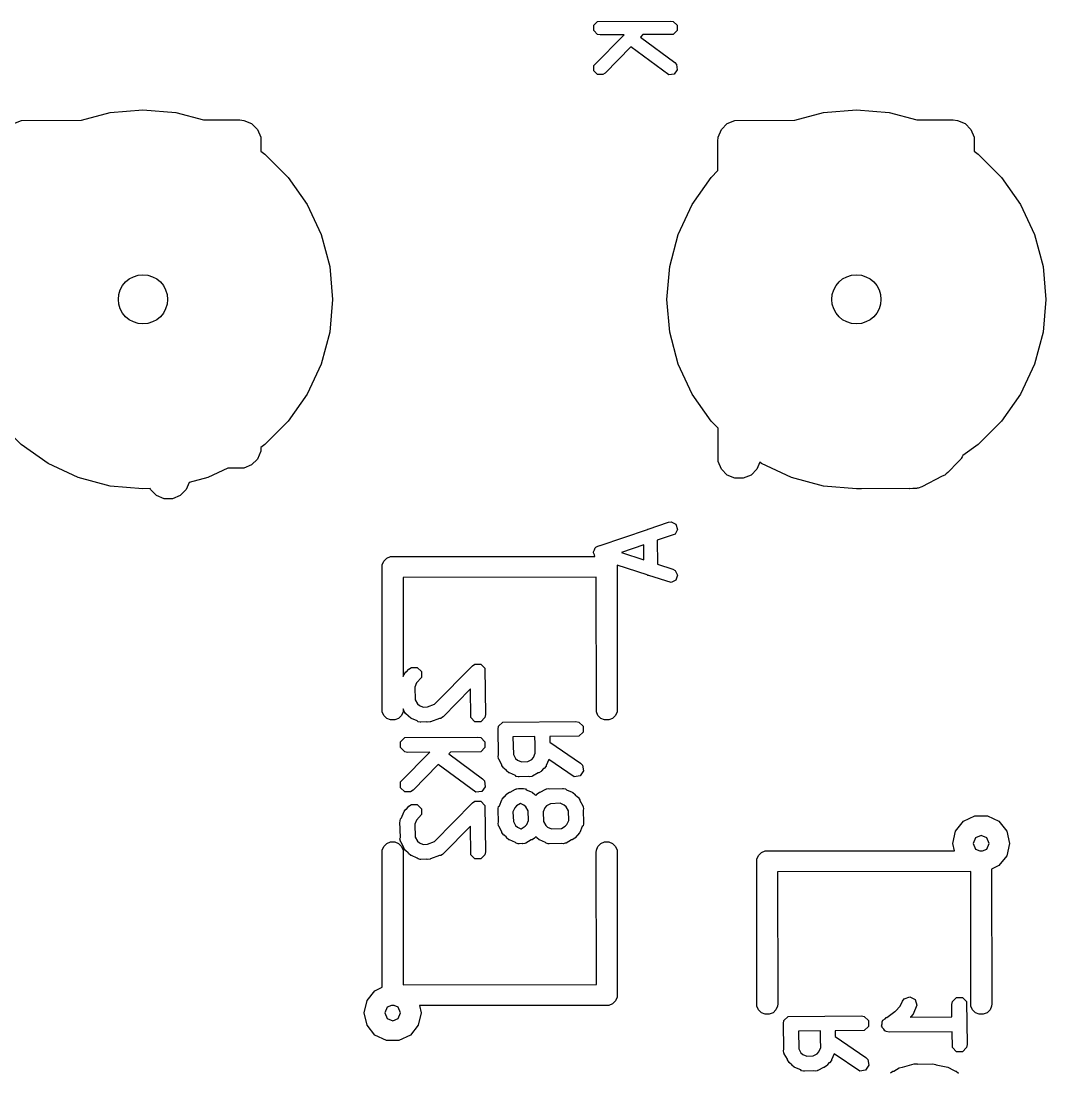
# Model space of a CAD drawing. Extents: x 0.16 to 3.03, y 0.09 to 2.28.
# Drawn here: x 1.1408 to 1.4281, y 1.9834 to 2.278 of the extents above; entities that cross this region are included whole.
import ezdxf

# ---------------------------------------------------------------- set-up
doc = ezdxf.new("R2010")
doc.units = 0
doc.header["$MEASUREMENT"] = 0
doc.layers.add('BLACK', color=7, linetype='CONTINUOUS')

msp = doc.modelspace()

# ---------------------------------------------------------------- linework, layer by layer
at = {"layer": 'BLACK', "linetype": 'CONTINUOUS'}
for p, q in [((1.30141, 2.27681), (1.30246, 2.27786)), ((1.30246, 2.27786), (1.32291, 2.27801)), ((1.32291, 2.27801), (1.32366, 2.27786)), ((1.32366, 2.27786), (1.32471, 2.27681)), ((1.30141, 2.27531), (1.30141, 2.27681)), ((1.30246, 2.27426), (1.30141, 2.27531)), ((1.30141, 2.26555), (1.30987, 2.27416)), ((1.30321, 2.27411), (1.30246, 2.27426)), ((1.30987, 2.27416), (1.30321, 2.27411)), ((1.31517, 2.2742), (1.31444, 2.27345)), ((1.32366, 2.27426), (1.31517, 2.2742)), ((1.32471, 2.27531), (1.32366, 2.27426)), ((1.32471, 2.27681), (1.32471, 2.27531)), ((1.31444, 2.27345), (1.32408, 2.26636)), ((1.31177, 2.27074), (1.30459, 2.26342)), ((1.32243, 2.26291), (1.31177, 2.27074)), ((1.30141, 2.26406), (1.30141, 2.26555)), ((1.32408, 2.26636), (1.32459, 2.2658)), ((1.32459, 2.2658), (1.3248, 2.26432)), ((1.30246, 2.263), (1.30141, 2.26406)), ((1.30396, 2.263), (1.30246, 2.263)), ((1.30459, 2.26342), (1.30396, 2.263)), ((1.3239, 2.26312), (1.32243, 2.26291)), ((1.3248, 2.26432), (1.3239, 2.26312)), ((1.15778, 2.2502), (1.16577, 2.25234)), ((1.16577, 2.25234), (1.175, 2.25315)), ((1.175, 2.25315), (1.18423, 2.25234)), ((1.18423, 2.25234), (1.19198, 2.25027)), ((1.35778, 2.2502), (1.36577, 2.25234)), ((1.36577, 2.25234), (1.375, 2.25315)), ((1.375, 2.25315), (1.38423, 2.25234)), ((1.38423, 2.25234), (1.39198, 2.25027)), ((1.1388, 2.24927), (1.14096, 2.25017)), ((1.14096, 2.25017), (1.15778, 2.2502)), ((1.19198, 2.25027), (1.20213, 2.25029)), ((1.20213, 2.25029), (1.2033, 2.25017)), ((1.2033, 2.25017), (1.20547, 2.24927)), ((1.20547, 2.24927), (1.20712, 2.24762)), ((1.20712, 2.24762), (1.20802, 2.24546)), ((1.33625, 2.24546), (1.33714, 2.24762)), ((1.33714, 2.24762), (1.3388, 2.24927)), ((1.3388, 2.24927), (1.34096, 2.25017)), ((1.34096, 2.25017), (1.35778, 2.2502)), ((1.39198, 2.25027), (1.40213, 2.25029)), ((1.40213, 2.25029), (1.4033, 2.25017)), ((1.4033, 2.25017), (1.40547, 2.24927)), ((1.40547, 2.24927), (1.40712, 2.24762)), ((1.40712, 2.24762), (1.40802, 2.24546)), ((1.20802, 2.24546), (1.20805, 2.2415)), ((1.33613, 2.24429), (1.33625, 2.24546)), ((1.40802, 2.24546), (1.40805, 2.2415)), ((1.33619, 2.23607), (1.33613, 2.24429)), ((1.20805, 2.2415), (1.20916, 2.24071)), ((1.20916, 2.24071), (1.21571, 2.23416)), ((1.40805, 2.2415), (1.40916, 2.24071)), ((1.40916, 2.24071), (1.41571, 2.23416)), ((1.33429, 2.23416), (1.33619, 2.23607)), ((1.21571, 2.23416), (1.22103, 2.22657)), ((1.32897, 2.22657), (1.33429, 2.23416)), ((1.41571, 2.23416), (1.42103, 2.22657)), ((1.22103, 2.22657), (1.22494, 2.21818)), ((1.32506, 2.21818), (1.32897, 2.22657)), ((1.42103, 2.22657), (1.42494, 2.21818)), ((1.22494, 2.21818), (1.22734, 2.20923)), ((1.32266, 2.20923), (1.32506, 2.21818)), ((1.42494, 2.21818), (1.42734, 2.20923)), ((1.22734, 2.20923), (1.22815, 2.2)), ((1.32185, 2.2), (1.32266, 2.20923)), ((1.42734, 2.20923), (1.42815, 2.2)), ((1.22815, 2.2), (1.22734, 2.19077)), ((1.32266, 2.19077), (1.32185, 2.2)), ((1.42815, 2.2), (1.42734, 2.19077)), ((1.22734, 2.19077), (1.22494, 2.18182)), ((1.32506, 2.18182), (1.32266, 2.19077)), ((1.42734, 2.19077), (1.42494, 2.18182)), ((1.22494, 2.18182), (1.22103, 2.17343)), ((1.32897, 2.17343), (1.32506, 2.18182)), ((1.42494, 2.18182), (1.42103, 2.17343)), ((1.22103, 2.17343), (1.21571, 2.16584)), ((1.33429, 2.16584), (1.32897, 2.17343)), ((1.42103, 2.17343), (1.41571, 2.16584)), ((1.14084, 2.15929), (1.13429, 2.16584)), ((1.21571, 2.16584), (1.20916, 2.15929)), ((1.33621, 2.16391), (1.33429, 2.16584)), ((1.41571, 2.16584), (1.40916, 2.15929)), ((1.33625, 2.15454), (1.33621, 2.16391)), ((1.14843, 2.15397), (1.14084, 2.15929)), ((1.20916, 2.15929), (1.20802, 2.15848)), ((1.40916, 2.15929), (1.40481, 2.15624)), ((1.20802, 2.1574), (1.20712, 2.15524)), ((1.20802, 2.15848), (1.20802, 2.1574)), ((1.15682, 2.15006), (1.14843, 2.15397)), ((1.20547, 2.15358), (1.2033, 2.15269)), ((1.20712, 2.15524), (1.20547, 2.15358)), ((1.33714, 2.15238), (1.33625, 2.15454)), ((1.34793, 2.15432), (1.34712, 2.15238)), ((1.34843, 2.15397), (1.34793, 2.15432)), ((1.35682, 2.15006), (1.34843, 2.15397)), ((1.40354, 2.15448), (1.40066, 2.15147)), ((1.40402, 2.15489), (1.40354, 2.15448)), ((1.40417, 2.15514), (1.40402, 2.15489)), ((1.40426, 2.15524), (1.40417, 2.15514)), ((1.40433, 2.15538), (1.40426, 2.15524)), ((1.40464, 2.15589), (1.40433, 2.15538)), ((1.40481, 2.15624), (1.40464, 2.15589)), ((1.19879, 2.15267), (1.19318, 2.15006)), ((1.2033, 2.15269), (1.19879, 2.15267)), ((1.3388, 2.15073), (1.33714, 2.15238)), ((1.34096, 2.14983), (1.3388, 2.15073)), ((1.34547, 2.15073), (1.3433, 2.14983)), ((1.34712, 2.15238), (1.34547, 2.15073)), ((1.39909, 2.15045), (1.39339, 2.14749)), ((1.39975, 2.15073), (1.39909, 2.15045)), ((1.39998, 2.15091), (1.39975, 2.15073)), ((1.4001, 2.15097), (1.39998, 2.15091)), ((1.4002, 2.15109), (1.4001, 2.15097)), ((1.40066, 2.15147), (1.4002, 2.15109)), ((1.16577, 2.14766), (1.15682, 2.15006)), ((1.175, 2.14685), (1.16577, 2.14766)), ((1.18794, 2.14865), (1.18712, 2.14667)), ((1.19318, 2.15006), (1.18794, 2.14865)), ((1.3433, 2.14983), (1.34096, 2.14983)), ((1.36577, 2.14766), (1.35682, 2.15006)), ((1.375, 2.14685), (1.36577, 2.14766)), ((1.39339, 2.14749), (1.39229, 2.14707)), ((1.177, 2.14702), (1.175, 2.14685)), ((1.17714, 2.14667), (1.177, 2.14702)), ((1.1788, 2.14501), (1.17714, 2.14667)), ((1.18096, 2.14412), (1.1788, 2.14501)), ((1.18547, 2.14501), (1.1833, 2.14412)), ((1.18712, 2.14667), (1.18547, 2.14501)), ((1.37579, 2.14692), (1.375, 2.14685)), ((1.37642, 2.14686), (1.37579, 2.14692)), ((1.3898, 2.14696), (1.37642, 2.14686)), ((1.38995, 2.1469), (1.3898, 2.14696)), ((1.3908, 2.14696), (1.38995, 2.1469)), ((1.39188, 2.14697), (1.3908, 2.14696)), ((1.39207, 2.14705), (1.39188, 2.14697)), ((1.39229, 2.14707), (1.39207, 2.14705)), ((1.1833, 2.14412), (1.18096, 2.14412)), ((1.31665, 2.13559), (1.32229, 2.13752)), ((1.32229, 2.13752), (1.32305, 2.13761)), ((1.32305, 2.13761), (1.32438, 2.13694)), ((1.32438, 2.13694), (1.32486, 2.13553)), ((1.3032, 2.131), (1.31648, 2.13553)), ((1.31648, 2.13553), (1.31654, 2.13559)), ((1.31654, 2.13559), (1.31665, 2.13559)), ((1.32419, 2.13419), (1.31911, 2.13246)), ((1.32486, 2.13553), (1.32419, 2.13419)), ((1.30127, 2.12924), (1.30154, 2.12979)), ((1.30154, 2.12979), (1.30174, 2.13038)), ((1.30174, 2.13038), (1.30187, 2.13044)), ((1.30187, 2.13044), (1.30193, 2.13057)), ((1.30193, 2.13057), (1.30255, 2.13078)), ((1.30255, 2.13078), (1.30307, 2.13105)), ((1.30307, 2.13105), (1.3032, 2.131)), ((1.31537, 2.13119), (1.30915, 2.12907)), ((1.31543, 2.12702), (1.31537, 2.13119)), ((1.31911, 2.13246), (1.31921, 2.12579)), ((1.24254, 2.12664), (1.24336, 2.12746)), ((1.24336, 2.12746), (1.24442, 2.1279)), ((1.24442, 2.1279), (1.3017, 2.12795)), ((1.30131, 2.1291), (1.30127, 2.12924)), ((1.30127, 2.12896), (1.30131, 2.1291)), ((1.30154, 2.12841), (1.30127, 2.12896)), ((1.3017, 2.12795), (1.30154, 2.12841)), ((1.30915, 2.12907), (1.31543, 2.12702)), ((1.24205, 2.125), (1.2421, 2.12558)), ((1.2421, 2.08442), (1.24205, 2.125)), ((1.2421, 2.12558), (1.24254, 2.12664)), ((1.31639, 2.12276), (1.3079, 2.12552)), ((1.3079, 2.12552), (1.30795, 2.085)), ((1.31921, 2.12579), (1.32353, 2.12438)), ((1.32353, 2.12438), (1.32419, 2.12401)), ((1.32419, 2.12401), (1.32486, 2.12267)), ((1.30205, 2.1221), (1.2479, 2.12205)), ((1.2479, 2.12205), (1.24794, 2.09427)), ((1.3021, 2.08442), (1.30205, 2.1221)), ((1.31654, 2.12261), (1.31639, 2.12276)), ((1.31685, 2.12261), (1.31654, 2.12261)), ((1.32305, 2.12059), (1.31685, 2.12261)), ((1.32438, 2.12126), (1.32305, 2.12059)), ((1.32486, 2.12267), (1.32438, 2.12126)), ((1.26737, 2.09732), (1.26807, 2.09778)), ((1.26807, 2.09778), (1.26971, 2.09778)), ((1.26971, 2.09778), (1.27088, 2.09662)), ((1.24794, 2.09427), (1.24814, 2.09474)), ((1.24814, 2.09474), (1.24815, 2.09475)), ((1.24814, 2.09474), (1.24814, 2.09474)), ((1.24815, 2.09475), (1.24821, 2.09488)), ((1.24821, 2.09488), (1.24872, 2.09555)), ((1.24872, 2.09555), (1.24887, 2.0956)), ((1.24887, 2.0956), (1.24955, 2.09638)), ((1.24955, 2.09638), (1.25024, 2.09685)), ((1.25024, 2.09685), (1.25189, 2.09685)), ((1.25189, 2.09685), (1.25305, 2.09568)), ((1.25305, 2.09568), (1.25305, 2.09404)), ((1.25677, 2.08651), (1.26737, 2.09732)), ((1.27088, 2.09662), (1.27104, 2.0836)), ((1.25172, 2.09248), (1.25122, 2.09134)), ((1.25305, 2.09404), (1.25172, 2.09248)), ((1.25122, 2.09134), (1.25133, 2.0877)), ((1.2668, 2.09082), (1.25915, 2.08302)), ((1.2669, 2.08278), (1.2668, 2.09082)), ((1.25133, 2.0877), (1.25196, 2.0866)), ((1.25196, 2.0866), (1.25251, 2.08613)), ((1.25251, 2.08613), (1.25356, 2.08568)), ((1.25356, 2.08568), (1.25478, 2.08575)), ((1.25478, 2.08575), (1.25677, 2.08651)), ((1.24254, 2.08336), (1.2421, 2.08442)), ((1.24336, 2.08254), (1.24254, 2.08336)), ((1.24746, 2.08336), (1.24664, 2.08254)), ((1.2479, 2.08442), (1.24746, 2.08336)), ((1.24795, 2.085), (1.2479, 2.08442)), ((1.24814, 2.08486), (1.24795, 2.08519)), ((1.24795, 2.08519), (1.24795, 2.085)), ((1.24814, 2.08466), (1.24814, 2.08486)), ((1.24861, 2.08396), (1.24814, 2.08466)), ((1.24871, 2.08387), (1.24861, 2.08396)), ((1.24872, 2.08385), (1.24871, 2.08387)), ((1.24873, 2.08385), (1.24872, 2.08385)), ((1.24939, 2.08329), (1.24873, 2.08385)), ((1.24944, 2.08313), (1.24939, 2.08329)), ((1.2501, 2.08262), (1.24944, 2.08313)), ((1.25894, 2.08288), (1.25846, 2.08255)), ((1.25904, 2.08292), (1.25894, 2.08288)), ((1.25906, 2.08296), (1.25904, 2.08292)), ((1.25915, 2.08302), (1.25906, 2.08296)), ((1.26807, 2.08162), (1.2669, 2.08278)), ((1.27088, 2.08278), (1.26971, 2.08162)), ((1.27104, 2.0836), (1.27088, 2.08278)), ((1.30254, 2.08336), (1.3021, 2.08442)), ((1.30336, 2.08254), (1.30254, 2.08336)), ((1.30746, 2.08336), (1.30664, 2.08254)), ((1.3079, 2.08442), (1.30746, 2.08336)), ((1.30795, 2.085), (1.3079, 2.08442)), ((1.24442, 2.0821), (1.24336, 2.08254)), ((1.24558, 2.0821), (1.24442, 2.0821)), ((1.24664, 2.08254), (1.24558, 2.0821)), ((1.25024, 2.08256), (1.2501, 2.08262)), ((1.25024, 2.08255), (1.25024, 2.08256)), ((1.25025, 2.08255), (1.25024, 2.08255)), ((1.25189, 2.08185), (1.25025, 2.08255)), ((1.25212, 2.08162), (1.25189, 2.08185)), ((1.25268, 2.0815), (1.25212, 2.08162)), ((1.25279, 2.08146), (1.25268, 2.0815)), ((1.25284, 2.08147), (1.25279, 2.08146)), ((1.25294, 2.08145), (1.25284, 2.08147)), ((1.25449, 2.08155), (1.25294, 2.08145)), ((1.25467, 2.08146), (1.25449, 2.08155)), ((1.2555, 2.08156), (1.25467, 2.08146)), ((1.25564, 2.08162), (1.2555, 2.08156)), ((1.25809, 2.08255), (1.25564, 2.08162)), ((1.25564, 2.08162), (1.25564, 2.08162)), ((1.25564, 2.08162), (1.25564, 2.08162)), ((1.25846, 2.08255), (1.25809, 2.08255)), ((1.26971, 2.08162), (1.26807, 2.08162)), ((1.27454, 2.07954), (1.2747, 2.08036)), ((1.2747, 2.08036), (1.27587, 2.08153)), ((1.27587, 2.08153), (1.29639, 2.08169)), ((1.29639, 2.08169), (1.29721, 2.08153)), ((1.29721, 2.08153), (1.29838, 2.08036)), ((1.29838, 2.08036), (1.29838, 2.07872)), ((1.30442, 2.0821), (1.30336, 2.08254)), ((1.30558, 2.0821), (1.30442, 2.0821)), ((1.30664, 2.08254), (1.30558, 2.0821)), ((1.2472, 2.07598), (1.24837, 2.07715)), ((1.24837, 2.07715), (1.26889, 2.07731)), ((1.26889, 2.07731), (1.26971, 2.07715)), ((1.26971, 2.07715), (1.27088, 2.07598)), ((1.27468, 2.07229), (1.27454, 2.07954)), ((1.2849, 2.07746), (1.27873, 2.07741)), ((1.27873, 2.07741), (1.27883, 2.07238)), ((1.28494, 2.07536), (1.2849, 2.07746)), ((1.29721, 2.07755), (1.28905, 2.07749)), ((1.28905, 2.07749), (1.28908, 2.07585)), ((1.29838, 2.07872), (1.29721, 2.07755)), ((1.2472, 2.07434), (1.2472, 2.07598)), ((1.24837, 2.07317), (1.2472, 2.07434)), ((1.27088, 2.07434), (1.26971, 2.07317)), ((1.27088, 2.07598), (1.27088, 2.07434)), ((1.28491, 2.07532), (1.28494, 2.07536)), ((1.28495, 2.07511), (1.28491, 2.07532)), ((1.28499, 2.07278), (1.28495, 2.07511)), ((1.28908, 2.07585), (1.29762, 2.07004)), ((1.2472, 2.06473), (1.25538, 2.07306)), ((1.24919, 2.07301), (1.24837, 2.07317)), ((1.25538, 2.07306), (1.24919, 2.07301)), ((1.26123, 2.07311), (1.2607, 2.07257)), ((1.2607, 2.07257), (1.27018, 2.06562)), ((1.26971, 2.07317), (1.26123, 2.07311)), ((1.27455, 2.07188), (1.27468, 2.07229)), ((1.2747, 2.07131), (1.27455, 2.07188)), ((1.2747, 2.07121), (1.2747, 2.07131)), ((1.27474, 2.07118), (1.2747, 2.07121)), ((1.27477, 2.07107), (1.27474, 2.07118)), ((1.27564, 2.06955), (1.27477, 2.07107)), ((1.27883, 2.07238), (1.27946, 2.07128)), ((1.27946, 2.07128), (1.28001, 2.07081)), ((1.2829, 2.07042), (1.28401, 2.07105)), ((1.28401, 2.07105), (1.28448, 2.0716)), ((1.28448, 2.0716), (1.28499, 2.07278)), ((1.28876, 2.07098), (1.28806, 2.06934)), ((1.28881, 2.07103), (1.28876, 2.07098)), ((1.29592, 2.06618), (1.28881, 2.07103)), ((1.25777, 2.06958), (1.25071, 2.06238)), ((1.26836, 2.06182), (1.25777, 2.06958)), ((1.27564, 2.06934), (1.27564, 2.06955)), ((1.27611, 2.06864), (1.27564, 2.06934)), ((1.27621, 2.06855), (1.27611, 2.06864)), ((1.27622, 2.06854), (1.27621, 2.06855)), ((1.27623, 2.06853), (1.27622, 2.06854)), ((1.27689, 2.06797), (1.27623, 2.06853)), ((1.27694, 2.06781), (1.27689, 2.06797)), ((1.28001, 2.07081), (1.2811, 2.07034)), ((1.2811, 2.07034), (1.2829, 2.07042)), ((1.28732, 2.06848), (1.28676, 2.06783)), ((1.28748, 2.06854), (1.28732, 2.06848)), ((1.28799, 2.0692), (1.28748, 2.06854)), ((1.28805, 2.06933), (1.28799, 2.0692)), ((1.28806, 2.06934), (1.28805, 2.06933)), ((1.28806, 2.06934), (1.28806, 2.06934)), ((1.29762, 2.07004), (1.2982, 2.06944)), ((1.2982, 2.06944), (1.29849, 2.06782)), ((1.27018, 2.06562), (1.27074, 2.065)), ((1.27074, 2.065), (1.27097, 2.06337)), ((1.2776, 2.0673), (1.27694, 2.06781)), ((1.27774, 2.06724), (1.2776, 2.0673)), ((1.27775, 2.06724), (1.27774, 2.06724)), ((1.27774, 2.06724), (1.27774, 2.06724)), ((1.27939, 2.06653), (1.27775, 2.06724)), ((1.27962, 2.0663), (1.27939, 2.06653)), ((1.28018, 2.06618), (1.27962, 2.0663)), ((1.28029, 2.06614), (1.28018, 2.06618)), ((1.28034, 2.06615), (1.28029, 2.06614)), ((1.28044, 2.06613), (1.28034, 2.06615)), ((1.28307, 2.06625), (1.28044, 2.06613)), ((1.28341, 2.06614), (1.28307, 2.06625)), ((1.28397, 2.06629), (1.28341, 2.06614)), ((1.28408, 2.0663), (1.28397, 2.06629)), ((1.28411, 2.06633), (1.28408, 2.0663)), ((1.28422, 2.06636), (1.28411, 2.06633)), ((1.28575, 2.06724), (1.28422, 2.06636)), ((1.28596, 2.06724), (1.28575, 2.06724)), ((1.28665, 2.0677), (1.28596, 2.06724)), ((1.28674, 2.0678), (1.28665, 2.0677)), ((1.28676, 2.06781), (1.28674, 2.0678)), ((1.28676, 2.06783), (1.28676, 2.06781)), ((1.29755, 2.06647), (1.29592, 2.06618)), ((1.29849, 2.06782), (1.29755, 2.06647)), ((1.2472, 2.06308), (1.2472, 2.06473)), ((1.24837, 2.06192), (1.2472, 2.06308)), ((1.25071, 2.06238), (1.25001, 2.06192)), ((1.26999, 2.06205), (1.26836, 2.06182)), ((1.27097, 2.06337), (1.26999, 2.06205)), ((1.27795, 2.06183), (1.27948, 2.0627)), ((1.27948, 2.0627), (1.27958, 2.06273)), ((1.27958, 2.06273), (1.27962, 2.06276)), ((1.27962, 2.06276), (1.27976, 2.06278)), ((1.27976, 2.06278), (1.28029, 2.06292)), ((1.28029, 2.06292), (1.28051, 2.06285)), ((1.28051, 2.06285), (1.28138, 2.06293)), ((1.28138, 2.06293), (1.28149, 2.06291)), ((1.28149, 2.06291), (1.28153, 2.06292)), ((1.28153, 2.06292), (1.28164, 2.06288)), ((1.28164, 2.06288), (1.2822, 2.06276)), ((1.2822, 2.06276), (1.28243, 2.06253)), ((1.28243, 2.06253), (1.28407, 2.06183)), ((1.28639, 2.06183), (1.28792, 2.0627)), ((1.28792, 2.0627), (1.28803, 2.06273)), ((1.28803, 2.06273), (1.28806, 2.06276)), ((1.28806, 2.06276), (1.28817, 2.06277)), ((1.28817, 2.06277), (1.28873, 2.06292)), ((1.28873, 2.06292), (1.2891, 2.0628)), ((1.2891, 2.0628), (1.29264, 2.06293)), ((1.29264, 2.06293), (1.29274, 2.06291)), ((1.29274, 2.06291), (1.29279, 2.06292)), ((1.29279, 2.06292), (1.2929, 2.06288)), ((1.2929, 2.06288), (1.29346, 2.06276)), ((1.29346, 2.06276), (1.29369, 2.06253)), ((1.29369, 2.06253), (1.29533, 2.06183)), ((1.25001, 2.06192), (1.24837, 2.06192)), ((1.26737, 2.05886), (1.26807, 2.05932)), ((1.26807, 2.05932), (1.26971, 2.05932)), ((1.26971, 2.05932), (1.27088, 2.05816)), ((1.27493, 2.05808), (1.27564, 2.05972)), ((1.27564, 2.05972), (1.27564, 2.05973)), ((1.27564, 2.05973), (1.27565, 2.05973)), ((1.27565, 2.05973), (1.27571, 2.05986)), ((1.27571, 2.05986), (1.27622, 2.06053)), ((1.27622, 2.06053), (1.27637, 2.06058)), ((1.27637, 2.06058), (1.27694, 2.06123)), ((1.27694, 2.06125), (1.27696, 2.06126)), ((1.27694, 2.06123), (1.27694, 2.06125)), ((1.27696, 2.06126), (1.27705, 2.06136)), ((1.27705, 2.06136), (1.27774, 2.06183)), ((1.27774, 2.06183), (1.27795, 2.06183)), ((1.28407, 2.06183), (1.28408, 2.06183)), ((1.28408, 2.06183), (1.28409, 2.06182)), ((1.28409, 2.06182), (1.28422, 2.06176)), ((1.28422, 2.06176), (1.28488, 2.06125)), ((1.28488, 2.06125), (1.28493, 2.06109)), ((1.28493, 2.06109), (1.28512, 2.06093)), ((1.28512, 2.06093), (1.28538, 2.06123)), ((1.28538, 2.06125), (1.2854, 2.06126)), ((1.28538, 2.06123), (1.28538, 2.06125)), ((1.2854, 2.06126), (1.28549, 2.06136)), ((1.28549, 2.06136), (1.28619, 2.06183)), ((1.28619, 2.06183), (1.28639, 2.06183)), ((1.29533, 2.06183), (1.29534, 2.06183)), ((1.29534, 2.06183), (1.29534, 2.06182)), ((1.29534, 2.06182), (1.29548, 2.06176)), ((1.29548, 2.06176), (1.29614, 2.06125)), ((1.29614, 2.06125), (1.29619, 2.06109)), ((1.29619, 2.06109), (1.29685, 2.06053)), ((1.29685, 2.06053), (1.29686, 2.06053)), ((1.29686, 2.06053), (1.29687, 2.06051)), ((1.29687, 2.06051), (1.29697, 2.06042)), ((1.29697, 2.06042), (1.29744, 2.05973)), ((1.29744, 2.05973), (1.29744, 2.05952)), ((1.29744, 2.05952), (1.29831, 2.05799)), ((1.24743, 2.05464), (1.24814, 2.05627)), ((1.24814, 2.05628), (1.24815, 2.05629)), ((1.24814, 2.05627), (1.24814, 2.05628)), ((1.24815, 2.05629), (1.24821, 2.05642)), ((1.24821, 2.05642), (1.24872, 2.05708)), ((1.24872, 2.05708), (1.24887, 2.05714)), ((1.24887, 2.05714), (1.24955, 2.05792)), ((1.24955, 2.05792), (1.25024, 2.05838)), ((1.25024, 2.05838), (1.25189, 2.05838)), ((1.25189, 2.05838), (1.25305, 2.05722)), ((1.25305, 2.05722), (1.25305, 2.05557)), ((1.25677, 2.04805), (1.26737, 2.05886)), ((1.27088, 2.05816), (1.27104, 2.04514)), ((1.27454, 2.05703), (1.27456, 2.05713)), ((1.27467, 2.05349), (1.27454, 2.05703)), ((1.27455, 2.05718), (1.27459, 2.05729)), ((1.27456, 2.05713), (1.27455, 2.05718)), ((1.27459, 2.05729), (1.2747, 2.05785)), ((1.2747, 2.05785), (1.27493, 2.05808)), ((1.27922, 2.05746), (1.27873, 2.05634)), ((1.27873, 2.05634), (1.27883, 2.05362)), ((1.27969, 2.05801), (1.27922, 2.05746)), ((1.28083, 2.05866), (1.27969, 2.05801)), ((1.28086, 2.05867), (1.28083, 2.05866)), ((1.28181, 2.05825), (1.28086, 2.05867)), ((1.28236, 2.05778), (1.28181, 2.05825)), ((1.283, 2.05668), (1.28236, 2.05778)), ((1.28309, 2.05396), (1.283, 2.05668)), ((1.28766, 2.05746), (1.28717, 2.05634)), ((1.28717, 2.05634), (1.28727, 2.05362)), ((1.28813, 2.05801), (1.28766, 2.05746)), ((1.28924, 2.05864), (1.28813, 2.05801)), ((1.29195, 2.05874), (1.28924, 2.05864)), ((1.29307, 2.05825), (1.29195, 2.05874)), ((1.29362, 2.05778), (1.29307, 2.05825)), ((1.29425, 2.05668), (1.29362, 2.05778)), ((1.29435, 2.05396), (1.29425, 2.05668)), ((1.29831, 2.05799), (1.29834, 2.05788)), ((1.29834, 2.05788), (1.29838, 2.05785)), ((1.29838, 2.05785), (1.29838, 2.05774)), ((1.29838, 2.05774), (1.29853, 2.05718)), ((1.29853, 2.05718), (1.29841, 2.05681)), ((1.29841, 2.05681), (1.29854, 2.05327)), ((1.24704, 2.05358), (1.24706, 2.05369)), ((1.24717, 2.04912), (1.24704, 2.05358)), ((1.24705, 2.05374), (1.24709, 2.05384)), ((1.24706, 2.05369), (1.24705, 2.05374)), ((1.24709, 2.05384), (1.2472, 2.05441)), ((1.2472, 2.05441), (1.24743, 2.05464)), ((1.25172, 2.05402), (1.25122, 2.05287)), ((1.25305, 2.05557), (1.25172, 2.05402)), ((1.27455, 2.05312), (1.27467, 2.05349)), ((1.27883, 2.05362), (1.27946, 2.05252)), ((1.28261, 2.05284), (1.28309, 2.05396)), ((1.28727, 2.05362), (1.2879, 2.05252)), ((1.29386, 2.05284), (1.29435, 2.05396)), ((1.29854, 2.05327), (1.29852, 2.05317)), ((1.29852, 2.05317), (1.29853, 2.05312)), ((1.40283, 2.05095), (1.40504, 2.05372)), ((1.40504, 2.05372), (1.40823, 2.05525)), ((1.40823, 2.05525), (1.41177, 2.05525)), ((1.41177, 2.05525), (1.41496, 2.05372)), ((1.41496, 2.05372), (1.41717, 2.05095)), ((1.25122, 2.05287), (1.25133, 2.04924)), ((1.2668, 2.05236), (1.25915, 2.04456)), ((1.2669, 2.04432), (1.2668, 2.05236)), ((1.2747, 2.05256), (1.27455, 2.05312)), ((1.2747, 2.05245), (1.2747, 2.05256)), ((1.27474, 2.05242), (1.2747, 2.05245)), ((1.27477, 2.05231), (1.27474, 2.05242)), ((1.27564, 2.05078), (1.27477, 2.05231)), ((1.27564, 2.05057), (1.27564, 2.05078)), ((1.27611, 2.04988), (1.27564, 2.05057)), ((1.27946, 2.05252), (1.28001, 2.05205)), ((1.28001, 2.05205), (1.28097, 2.05163)), ((1.28097, 2.05163), (1.28099, 2.05163)), ((1.28099, 2.05163), (1.28214, 2.05229)), ((1.28214, 2.05229), (1.28261, 2.05284)), ((1.2879, 2.05252), (1.28845, 2.05205)), ((1.28845, 2.05205), (1.28957, 2.05156)), ((1.28957, 2.05156), (1.29229, 2.05166)), ((1.29229, 2.05166), (1.29339, 2.05229)), ((1.29339, 2.05229), (1.29386, 2.05284)), ((1.29737, 2.05044), (1.29686, 2.04977)), ((1.29743, 2.05057), (1.29737, 2.05044)), ((1.29744, 2.05057), (1.29743, 2.05057)), ((1.29815, 2.05222), (1.29744, 2.05058)), ((1.29744, 2.05058), (1.29744, 2.05057)), ((1.29838, 2.05245), (1.29815, 2.05222)), ((1.29849, 2.05301), (1.29838, 2.05245)), ((1.29853, 2.05312), (1.29849, 2.05301)), ((1.40205, 2.0475), (1.40283, 2.05095)), ((1.41717, 2.05095), (1.41795, 2.0475)), ((1.24254, 2.04664), (1.24336, 2.04746)), ((1.24336, 2.04746), (1.24442, 2.0479)), ((1.24442, 2.0479), (1.24558, 2.0479)), ((1.24558, 2.0479), (1.24664, 2.04746)), ((1.24664, 2.04746), (1.24746, 2.04664)), ((1.24705, 2.04874), (1.24717, 2.04912)), ((1.2472, 2.04817), (1.24705, 2.04874)), ((1.2472, 2.04807), (1.2472, 2.04817)), ((1.24724, 2.04804), (1.2472, 2.04807)), ((1.24727, 2.04793), (1.24724, 2.04804)), ((1.24814, 2.0464), (1.24727, 2.04793)), ((1.25133, 2.04924), (1.25196, 2.04814)), ((1.25196, 2.04814), (1.25251, 2.04767)), ((1.25251, 2.04767), (1.25356, 2.04721)), ((1.25356, 2.04721), (1.25478, 2.04729)), ((1.25478, 2.04729), (1.25677, 2.04805)), ((1.27621, 2.04979), (1.27611, 2.04988)), ((1.27622, 2.04977), (1.27621, 2.04979)), ((1.27623, 2.04977), (1.27622, 2.04977)), ((1.27689, 2.04921), (1.27623, 2.04977)), ((1.27694, 2.04905), (1.27689, 2.04921)), ((1.2776, 2.04854), (1.27694, 2.04905)), ((1.27774, 2.04848), (1.2776, 2.04854)), ((1.27774, 2.04847), (1.27774, 2.04848)), ((1.27775, 2.04847), (1.27774, 2.04847)), ((1.27939, 2.04777), (1.27775, 2.04847)), ((1.27962, 2.04754), (1.27939, 2.04777)), ((1.28018, 2.04742), (1.27962, 2.04754)), ((1.28029, 2.04738), (1.28018, 2.04742)), ((1.28034, 2.04739), (1.28029, 2.04738)), ((1.28044, 2.04737), (1.28034, 2.04739)), ((1.28131, 2.04745), (1.28044, 2.04737)), ((1.28153, 2.04738), (1.28131, 2.04745)), ((1.28206, 2.04752), (1.28153, 2.04738)), ((1.2822, 2.04754), (1.28206, 2.04752)), ((1.28224, 2.04757), (1.2822, 2.04754)), ((1.28234, 2.0476), (1.28224, 2.04757)), ((1.28387, 2.04847), (1.28234, 2.0476)), ((1.28408, 2.04847), (1.28387, 2.04847)), ((1.28478, 2.04894), (1.28408, 2.04847)), ((1.28486, 2.04904), (1.28478, 2.04894)), ((1.28488, 2.04905), (1.28486, 2.04904)), ((1.28489, 2.04907), (1.28488, 2.04905)), ((1.28514, 2.04937), (1.28489, 2.04907)), ((1.28533, 2.04921), (1.28514, 2.04937)), ((1.28538, 2.04905), (1.28533, 2.04921)), ((1.28605, 2.04854), (1.28538, 2.04905)), ((1.28618, 2.04848), (1.28605, 2.04854)), ((1.28619, 2.04847), (1.28618, 2.04848)), ((1.28783, 2.04777), (1.28619, 2.04847)), ((1.28619, 2.04847), (1.28619, 2.04847)), ((1.28806, 2.04754), (1.28783, 2.04777)), ((1.28863, 2.04742), (1.28806, 2.04754)), ((1.28873, 2.04738), (1.28863, 2.04742)), ((1.28878, 2.04739), (1.28873, 2.04738)), ((1.28889, 2.04737), (1.28878, 2.04739)), ((1.29243, 2.0475), (1.28889, 2.04737)), ((1.29279, 2.04738), (1.29243, 2.0475)), ((1.29335, 2.04753), (1.29279, 2.04738)), ((1.29346, 2.04754), (1.29335, 2.04753)), ((1.2935, 2.04757), (1.29346, 2.04754)), ((1.2936, 2.0476), (1.2935, 2.04757)), ((1.29513, 2.04847), (1.2936, 2.0476)), ((1.29534, 2.04847), (1.29513, 2.04847)), ((1.29603, 2.04894), (1.29534, 2.04847)), ((1.29612, 2.04904), (1.29603, 2.04894)), ((1.29614, 2.04905), (1.29612, 2.04904)), ((1.29671, 2.04972), (1.29614, 2.04907)), ((1.29614, 2.04907), (1.29614, 2.04905)), ((1.29686, 2.04977), (1.29671, 2.04972)), ((1.30254, 2.04664), (1.30336, 2.04746)), ((1.30336, 2.04746), (1.30442, 2.0479)), ((1.30442, 2.0479), (1.30558, 2.0479)), ((1.30558, 2.0479), (1.30664, 2.04746)), ((1.30664, 2.04746), (1.30746, 2.04664)), ((1.40252, 2.04545), (1.40205, 2.0475)), ((1.40843, 2.04907), (1.40778, 2.0475)), ((1.40778, 2.0475), (1.40843, 2.04593)), ((1.41, 2.04972), (1.40843, 2.04907)), ((1.41157, 2.04907), (1.41, 2.04972)), ((1.41222, 2.0475), (1.41157, 2.04907)), ((1.41157, 2.04593), (1.41222, 2.0475)), ((1.41795, 2.0475), (1.41717, 2.04405)), ((1.24205, 2.045), (1.2421, 2.04558)), ((1.2421, 2.00721), (1.24205, 2.045)), ((1.2421, 2.04558), (1.24254, 2.04664)), ((1.24746, 2.04664), (1.2479, 2.04558)), ((1.2479, 2.04558), (1.24795, 2.0079)), ((1.24814, 2.04619), (1.24814, 2.0464)), ((1.24861, 2.0455), (1.24814, 2.04619)), ((1.24871, 2.04541), (1.24861, 2.0455)), ((1.24872, 2.04539), (1.24871, 2.04541)), ((1.24873, 2.04539), (1.24872, 2.04539)), ((1.24939, 2.04482), (1.24873, 2.04539)), ((1.24944, 2.04467), (1.24939, 2.04482)), ((1.2501, 2.04416), (1.24944, 2.04467)), ((1.25894, 2.04442), (1.25846, 2.04409)), ((1.25904, 2.04445), (1.25894, 2.04442)), ((1.25906, 2.0445), (1.25904, 2.04445)), ((1.25915, 2.04456), (1.25906, 2.0445)), ((1.27104, 2.04514), (1.27088, 2.04432)), ((1.30205, 2.045), (1.3021, 2.04558)), ((1.3021, 2.00795), (1.30205, 2.045)), ((1.3021, 2.04558), (1.30254, 2.04664)), ((1.30746, 2.04664), (1.3079, 2.04558)), ((1.3079, 2.04558), (1.30795, 2.005)), ((1.34754, 2.04414), (1.34836, 2.04496)), ((1.34836, 2.04496), (1.34942, 2.0454)), ((1.34942, 2.0454), (1.40252, 2.04545)), ((1.40843, 2.04593), (1.40959, 2.04545)), ((1.40959, 2.04545), (1.41, 2.04545)), ((1.41, 2.04545), (1.41033, 2.04542)), ((1.41033, 2.04542), (1.41157, 2.04593)), ((1.25024, 2.0441), (1.2501, 2.04416)), ((1.25024, 2.04409), (1.25024, 2.0441)), ((1.25025, 2.04409), (1.25024, 2.04409)), ((1.25189, 2.04339), (1.25025, 2.04409)), ((1.25212, 2.04315), (1.25189, 2.04339)), ((1.25268, 2.04304), (1.25212, 2.04315)), ((1.25279, 2.043), (1.25268, 2.04304)), ((1.25284, 2.04301), (1.25279, 2.043)), ((1.25294, 2.04299), (1.25284, 2.04301)), ((1.25449, 2.04308), (1.25294, 2.04299)), ((1.25467, 2.043), (1.25449, 2.04308)), ((1.2555, 2.0431), (1.25467, 2.043)), ((1.25564, 2.04315), (1.2555, 2.0431)), ((1.25809, 2.04409), (1.25564, 2.04316)), ((1.25564, 2.04316), (1.25564, 2.04315)), ((1.25564, 2.04315), (1.25564, 2.04315)), ((1.25846, 2.04409), (1.25809, 2.04409)), ((1.26807, 2.04315), (1.2669, 2.04432)), ((1.26971, 2.04315), (1.26807, 2.04315)), ((1.27088, 2.04432), (1.26971, 2.04315)), ((1.34705, 2.0425), (1.3471, 2.04308)), ((1.3471, 2.00192), (1.34705, 2.0425)), ((1.3471, 2.04308), (1.34754, 2.04414)), ((1.41717, 2.04405), (1.41496, 2.04128)), ((1.40705, 2.0396), (1.3529, 2.03955)), ((1.3529, 2.03955), (1.35295, 2.0025)), ((1.4071, 2.00192), (1.40705, 2.0396)), ((1.41496, 2.04128), (1.4129, 2.04029)), ((1.4129, 2.04029), (1.41295, 2.0025)), ((1.23783, 2.00345), (1.24004, 2.00622)), ((1.24004, 2.00622), (1.2421, 2.00721)), ((1.24795, 2.0079), (1.3021, 2.00795)), ((1.23705, 2), (1.23783, 2.00345)), ((1.30746, 2.00336), (1.30664, 2.00254)), ((1.3079, 2.00442), (1.30746, 2.00336)), ((1.30795, 2.005), (1.3079, 2.00442)), ((1.3873, 2.00193), (1.3879, 2.00332)), ((1.3879, 2.00332), (1.38841, 2.00398)), ((1.38841, 2.00398), (1.38997, 2.0045)), ((1.38997, 2.0045), (1.39144, 2.00377)), ((1.39144, 2.00377), (1.39196, 2.00221)), ((1.40174, 2.00236), (1.4019, 2.00318)), ((1.4019, 2.00318), (1.40307, 2.00435)), ((1.40307, 2.00435), (1.40471, 2.00435)), ((1.40471, 2.00435), (1.40588, 2.00318)), ((1.40588, 2.00318), (1.40604, 1.9911)), ((1.24343, 2.00157), (1.24278, 2)), ((1.24467, 2.00208), (1.24343, 2.00157)), ((1.245, 2.00205), (1.24467, 2.00208)), ((1.24541, 2.00205), (1.245, 2.00205)), ((1.24657, 2.00157), (1.24541, 2.00205)), ((1.24722, 2), (1.24657, 2.00157)), ((1.30558, 2.0021), (1.25248, 2.00205)), ((1.25248, 2.00205), (1.25295, 2)), ((1.30664, 2.00254), (1.30558, 2.0021)), ((1.34754, 2.00086), (1.3471, 2.00192)), ((1.34836, 2.00004), (1.34754, 2.00086)), ((1.35246, 2.00086), (1.35164, 2.00004)), ((1.3529, 2.00192), (1.35246, 2.00086)), ((1.35295, 2.0025), (1.3529, 2.00192)), ((1.3835, 1.99872), (1.38581, 2.0004)), ((1.38581, 2.0004), (1.38595, 2.00045)), ((1.38595, 2.00045), (1.3873, 2.00193)), ((1.39196, 2.00221), (1.39087, 1.99967)), ((1.40179, 1.99886), (1.40174, 2.00236)), ((1.40754, 2.00086), (1.4071, 2.00192)), ((1.40836, 2.00004), (1.40754, 2.00086)), ((1.41246, 2.00086), (1.41164, 2.00004)), ((1.4129, 2.00192), (1.41246, 2.00086)), ((1.41295, 2.0025), (1.4129, 2.00192)), ((1.23783, 1.99655), (1.23705, 2)), ((1.24278, 2), (1.24343, 1.99843)), ((1.24343, 1.99843), (1.245, 1.99778)), ((1.245, 1.99778), (1.24657, 1.99843)), ((1.24657, 1.99843), (1.24722, 2)), ((1.25295, 2), (1.25217, 1.99655)), ((1.34942, 1.9996), (1.34836, 2.00004)), ((1.35058, 1.9996), (1.34942, 1.9996)), ((1.35164, 2.00004), (1.35058, 1.9996)), ((1.35454, 1.99704), (1.3547, 1.99786)), ((1.3547, 1.99786), (1.35587, 1.99903)), ((1.35587, 1.99903), (1.37639, 1.99919)), ((1.37639, 1.99919), (1.37721, 1.99903)), ((1.37721, 1.99903), (1.37838, 1.99786)), ((1.37838, 1.99786), (1.37838, 1.99622)), ((1.3822, 1.99755), (1.38236, 1.99771)), ((1.3822, 1.99693), (1.3822, 1.99755)), ((1.38236, 1.99771), (1.3824, 1.99793)), ((1.3824, 1.99793), (1.38303, 1.99838)), ((1.38303, 1.99838), (1.38337, 1.99872)), ((1.38337, 1.99872), (1.3835, 1.99872)), ((1.39006, 1.99877), (1.40179, 1.99886)), ((1.39007, 1.99879), (1.39006, 1.99877)), ((1.39029, 1.99886), (1.39007, 1.99879)), ((1.3908, 1.99952), (1.39029, 1.99886)), ((1.39086, 1.99965), (1.3908, 1.99952)), ((1.39087, 1.99966), (1.39086, 1.99965)), ((1.39087, 1.99967), (1.39087, 1.99966)), ((1.40942, 1.9996), (1.40836, 2.00004)), ((1.41058, 1.9996), (1.40942, 1.9996)), ((1.41164, 2.00004), (1.41058, 1.9996)), ((1.24004, 1.99378), (1.23783, 1.99655)), ((1.25217, 1.99655), (1.24996, 1.99378)), ((1.35468, 1.98979), (1.35454, 1.99704)), ((1.3649, 1.99496), (1.35873, 1.99491)), ((1.35873, 1.99491), (1.35883, 1.98988)), ((1.36494, 1.99286), (1.3649, 1.99496)), ((1.37721, 1.99505), (1.36905, 1.99499)), ((1.36905, 1.99499), (1.36908, 1.99335)), ((1.37838, 1.99622), (1.37721, 1.99505)), ((1.38208, 1.99631), (1.3822, 1.99693)), ((1.3822, 1.99613), (1.38208, 1.99631)), ((1.3822, 1.99591), (1.3822, 1.99613)), ((1.38265, 1.99547), (1.3822, 1.99591)), ((1.38299, 1.99494), (1.38265, 1.99547)), ((1.38321, 1.9949), (1.38299, 1.99494)), ((1.38337, 1.99474), (1.38321, 1.9949)), ((1.38419, 1.99458), (1.38337, 1.99474)), ((1.40184, 1.99472), (1.38419, 1.99458)), ((1.4019, 1.99028), (1.40184, 1.99472)), ((1.24323, 1.99225), (1.24004, 1.99378)), ((1.24677, 1.99225), (1.24323, 1.99225)), ((1.24996, 1.99378), (1.24677, 1.99225)), ((1.36491, 1.99282), (1.36494, 1.99286)), ((1.36495, 1.99261), (1.36491, 1.99282)), ((1.36499, 1.99028), (1.36495, 1.99261)), ((1.36908, 1.99335), (1.37762, 1.98754)), ((1.35455, 1.98938), (1.35468, 1.98979)), ((1.3547, 1.98881), (1.35455, 1.98938)), ((1.3547, 1.98871), (1.3547, 1.98881)), ((1.35474, 1.98868), (1.3547, 1.98871)), ((1.35477, 1.98857), (1.35474, 1.98868)), ((1.35564, 1.98705), (1.35477, 1.98857)), ((1.35883, 1.98988), (1.35946, 1.98878)), ((1.35946, 1.98878), (1.36001, 1.98831)), ((1.3629, 1.98792), (1.36401, 1.98855)), ((1.36401, 1.98855), (1.36448, 1.9891)), ((1.36448, 1.9891), (1.36499, 1.99028)), ((1.36876, 1.98848), (1.36806, 1.98684)), ((1.36881, 1.98853), (1.36876, 1.98848)), ((1.37592, 1.98368), (1.36881, 1.98853)), ((1.40307, 1.98912), (1.4019, 1.99028)), ((1.40471, 1.98912), (1.40307, 1.98912)), ((1.40588, 1.99028), (1.40471, 1.98912)), ((1.40604, 1.9911), (1.40588, 1.99028)), ((1.35564, 1.98684), (1.35564, 1.98705)), ((1.35611, 1.98614), (1.35564, 1.98684)), ((1.35621, 1.98605), (1.35611, 1.98614)), ((1.35622, 1.98604), (1.35621, 1.98605)), ((1.35623, 1.98603), (1.35622, 1.98604)), ((1.35689, 1.98547), (1.35623, 1.98603)), ((1.35694, 1.98531), (1.35689, 1.98547)), ((1.36001, 1.98831), (1.3611, 1.98784)), ((1.3611, 1.98784), (1.3629, 1.98792)), ((1.36732, 1.98598), (1.36676, 1.98533)), ((1.36748, 1.98604), (1.36732, 1.98598)), ((1.36799, 1.9867), (1.36748, 1.98604)), ((1.36805, 1.98683), (1.36799, 1.9867)), ((1.36806, 1.98684), (1.36805, 1.98683)), ((1.36806, 1.98684), (1.36806, 1.98684)), ((1.37762, 1.98754), (1.3782, 1.98694)), ((1.3782, 1.98694), (1.37849, 1.98532)), ((1.38794, 1.98475), (1.39117, 1.98568)), ((1.39117, 1.98568), (1.39201, 1.98572)), ((1.39201, 1.98572), (1.39218, 1.98562)), ((1.39218, 1.98562), (1.39639, 1.98575)), ((1.39639, 1.98575), (1.39721, 1.98558)), ((1.39721, 1.98558), (1.39734, 1.98545)), ((1.39734, 1.98545), (1.40066, 1.98475)), ((1.3576, 1.9848), (1.35694, 1.98531)), ((1.35774, 1.98474), (1.3576, 1.9848)), ((1.35775, 1.98474), (1.35774, 1.98474)), ((1.35774, 1.98474), (1.35774, 1.98474)), ((1.35939, 1.98403), (1.35775, 1.98474)), ((1.35962, 1.9838), (1.35939, 1.98403)), ((1.36018, 1.98368), (1.35962, 1.9838)), ((1.36029, 1.98364), (1.36018, 1.98368)), ((1.36034, 1.98365), (1.36029, 1.98364)), ((1.36044, 1.98363), (1.36034, 1.98365)), ((1.36307, 1.98375), (1.36044, 1.98363)), ((1.36341, 1.98364), (1.36307, 1.98375)), ((1.36397, 1.98379), (1.36341, 1.98364)), ((1.36408, 1.9838), (1.36397, 1.98379)), ((1.36411, 1.98383), (1.36408, 1.9838)), ((1.36422, 1.98386), (1.36411, 1.98383)), ((1.36575, 1.98474), (1.36422, 1.98386)), ((1.36596, 1.98474), (1.36575, 1.98474)), ((1.36665, 1.9852), (1.36596, 1.98474)), ((1.36674, 1.9853), (1.36665, 1.9852)), ((1.36676, 1.98531), (1.36674, 1.9853)), ((1.36676, 1.98533), (1.36676, 1.98531)), ((1.37755, 1.98397), (1.37592, 1.98368)), ((1.37849, 1.98532), (1.37755, 1.98397)), ((1.38455, 1.98324), (1.38524, 1.98371)), ((1.38524, 1.98371), (1.38545, 1.98371)), ((1.38545, 1.98371), (1.38698, 1.98458)), ((1.38698, 1.98458), (1.38779, 1.9848)), ((1.38779, 1.9848), (1.38794, 1.98475)), ((1.40066, 1.98475), (1.40142, 1.98439)), ((1.40142, 1.98439), (1.40147, 1.98429)), ((1.40147, 1.98429), (1.40283, 1.98371)), ((1.40283, 1.98371), (1.40284, 1.98371)), ((1.40284, 1.98371), (1.40284, 1.9837)), ((1.40284, 1.9837), (1.40298, 1.98364)), ((1.40298, 1.98364), (1.40364, 1.98313))]:
    msp.add_line(p, q, dxfattribs=at)
at = {"layer": 'BLACK'}
for centre in [(1.175, 2.2), (1.375, 2.2)]:
    msp.add_circle(centre, 0.00689, dxfattribs=at)

doc.saveas('drawing.dxf')
